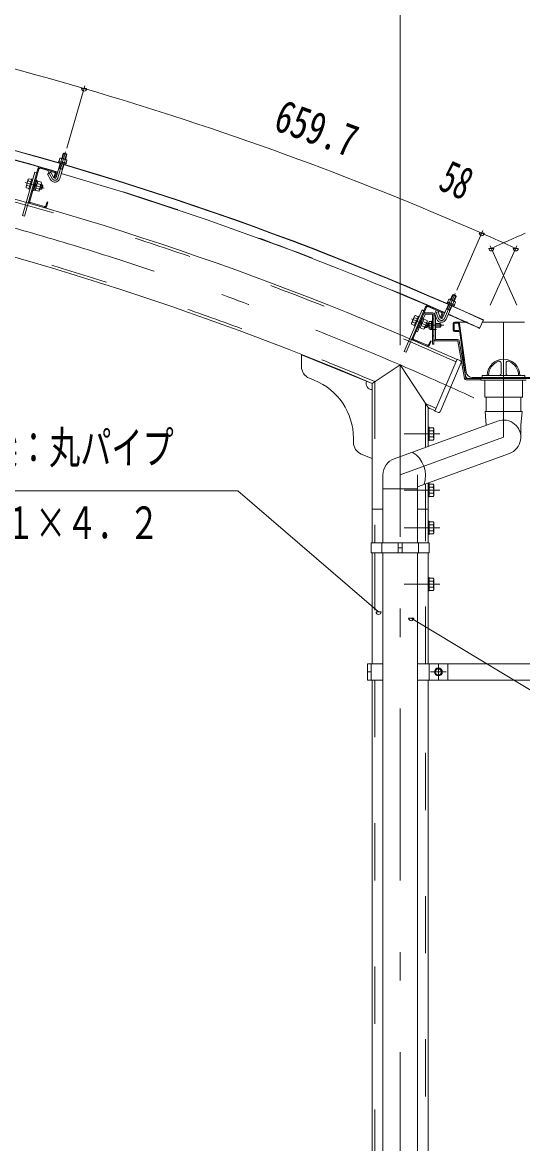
# Model space of a CAD drawing. Units: millimetres, scale not verified. Extents: x -31545 to 31552, y -14700 to 14700.
# Drawn here: x 18690 to 21484, y 5198 to 11462 of the extents above; entities that cross this region are included whole.
import ezdxf
from ezdxf.enums import TextEntityAlignment as Align

# ---------------------------------------------------------------- set-up
doc = ezdxf.new("R2010")
doc.units = ezdxf.units.MM
doc.header["$LTSCALE"] = 80
doc.linetypes.add('USER2', pattern=[10, 4, -6])
doc.linetypes.add('USER3', pattern=[24, 12, -5, 2, -5])
for name, color, linetype, lineweight in [('0-6_2-02BOLD', 7, 'Continuous', 18), ('0-7_2-12HIDDEN', 3, 'USER2', 18), ('0-8_2-22CENTER', 3, 'USER3', 18), ('0-9_2-42THIN', 4, 'Continuous', 18), ('0-A_2-52DIM', 3, 'Continuous', 18)]:
    doc.layers.add(name, color=color, linetype=linetype, lineweight=lineweight)
doc.styles.add('ＭＳ ゴシック', font='')
doc.styles.get('ＭＳ ゴシック').set_extended_font_data('MS Gothic')

msp = doc.modelspace()

# ---------------------------------------------------------------- linework, layer by layer
at = {"layer": '0-6_2-02BOLD'}
for p, q in [((18909.34, 10701.57), (18917.35, 10728.94)), ((18937.5, 10723.05), (18917.35, 10728.94)), ((18929.49, 10695.67), (18937.5, 10723.05)), ((18790.14, 10651.84), (18869.58, 10629.19)), ((18878.27, 10595.34), (18900.88, 10672.68)), ((18893.51, 10687.97), (18892.03, 10682.92)), ((18892.03, 10682.92), (18934.02, 10670.65)), ((18893.63, 10682.46), (18892.06, 10677.08)), ((18892.06, 10677.08), (18930.85, 10665.74)), ((18893.51, 10687.97), (18935.5, 10675.68)), ((18898.42, 10589.45), (18921.04, 10666.78)), ((18902.96, 10703.44), (18935.87, 10693.81)), ((18909.22, 10699.76), (18904.8, 10684.66)), ((18928.61, 10694.09), (18924.2, 10678.99)), ((18932.43, 10671.11), (18930.85, 10665.74)), ((18938.31, 10691.25), (18933.9, 10676.15)), ((18935.5, 10675.68), (18934.02, 10670.65)), ((18935.87, 10693.81), (18938.31, 10691.25)), ((18759, 10624.32), (18689.92, 10381.98)), ((18776.3, 10644.14), (18700.69, 10378.9)), ((18721.96, 10585.02), (18725.46, 10588.41)), ((18725.46, 10588.41), (18741.63, 10583.8)), ((18742.59, 10587.15), (18726.27, 10529.93)), ((18781.68, 10642.6), (18730.26, 10462.19)), ((18742.59, 10587.15), (18747.97, 10585.61)), ((18769.78, 10621.25), (18759, 10624.32)), ((18788.61, 10646.45), (18868.04, 10623.81)), ((18848.6, 10624.63), (18830.18, 10614.55)), ((18846.99, 10583.85), (18830.18, 10614.55)), ((18865.41, 10593.93), (18848.6, 10624.63)), ((18871.89, 10616.89), (18865.36, 10594)), ((18865.36, 10594), (18870.75, 10592.46)), ((18877.28, 10615.35), (18870.75, 10592.46)), ((18893.64, 10647.91), (18913.8, 10642.02)), ((18714.66, 10550.52), (18730.83, 10545.91)), ((18721.86, 10575.78), (18738.03, 10571.17)), ((18726.27, 10529.93), (18731.66, 10528.39)), ((18753.88, 10524.61), (18760.61, 10522.69)), ((18768.09, 10548.94), (18759.44, 10544.13)), ((18775.57, 10575.2), (18760.61, 10522.69)), ((18761.36, 10550.86), (18770.01, 10555.68)), ((18769.51, 10579.47), (18764.13, 10581.01)), ((18784.03, 10530.74), (18764.49, 10536.31)), ((18768.84, 10577.11), (18775.57, 10575.2)), ((18791.23, 10556), (18771.69, 10561.57)), ((18794.82, 10568.64), (18775.29, 10574.2)), ((18792.86, 10527.32), (18786.13, 10529.24)), ((18800.54, 10554.25), (18792.86, 10527.32)), ((18799.35, 10530.93), (18792.86, 10527.32)), ((18800.54, 10554.25), (18793.8, 10556.17)), ((18796.01, 10563.91), (18794.82, 10568.64)), ((18799.35, 10530.93), (18804.15, 10547.76)), ((18800.54, 10554.25), (18804.15, 10547.76)), ((18732.57, 10449.88), (18812.01, 10427.24)), ((18734.11, 10455.27), (18813.54, 10432.62)), ((18826.98, 10459.36), (18820.46, 10436.48)), ((18832.37, 10457.83), (18825.85, 10434.94)), ((18826.98, 10459.36), (18832.37, 10457.83)), ((18689.92, 10381.98), (18700.69, 10378.9)), ((21063.94, 9901.23), (21061.83, 9896.42)), ((21063.94, 9901.23), (21104.01, 9883.65)), ((21071.79, 9914.97), (21065.47, 9900.56)), ((21075.3, 9915.36), (21071.79, 9914.97)), ((21081.05, 9910.91), (21074.73, 9896.5)), ((21081.39, 9912.69), (21092.85, 9938.81)), ((21112.08, 9930.37), (21092.85, 9938.81)), ((21099.55, 9902.79), (21093.23, 9888.38)), ((20942.08, 9872.82), (20833.01, 9619.51)), ((20947.22, 9870.61), (20873.04, 9698.3)), ((20940.89, 9839.85), (20977.73, 9839.85)), ((20954.58, 9873.54), (21030.45, 9840.88)), ((20956.8, 9878.68), (21032.66, 9846.02)), ((21004.43, 9803.95), (20991.7, 9836.56)), ((21036.92, 9811.32), (21069.3, 9885.12)), ((21056.16, 9802.89), (21088.53, 9876.68)), ((21058.93, 9861.49), (21078.16, 9853.05)), ((21063.36, 9895.75), (21061.12, 9890.62)), ((21061.12, 9890.62), (21098.13, 9874.39)), ((21061.83, 9896.42), (21101.9, 9878.85)), ((21100.37, 9879.52), (21098.13, 9874.39)), ((21104.01, 9883.65), (21101.9, 9878.85)), ((20868.92, 9787.9), (20884.36, 9781.25)), ((20901.32, 9820.64), (20877.79, 9765.99)), ((20879.31, 9812.03), (20894.75, 9805.38)), ((20880.6, 9821.18), (20884.5, 9824.09)), ((20884.5, 9824.09), (20899.94, 9817.45)), ((20901.32, 9820.64), (20906.46, 9818.43)), ((20932.5, 9804.55), (20910.9, 9754.4)), ((20921.7, 9779.47), (20912.5, 9775.81)), ((20915.27, 9782.24), (20924.47, 9785.91)), ((20927.04, 9809.57), (20921.89, 9811.78)), ((20926.07, 9807.32), (20932.5, 9804.55)), ((20945.55, 9783.5), (20926.9, 9791.54)), ((20938.64, 9830.32), (20928.32, 9806.35)), ((20951.31, 9790.73), (20933.88, 9750.23)), ((20940.89, 9831.8), (20977.73, 9831.8)), ((20954.57, 9780.57), (20943.49, 9754.85)), ((20954.57, 9780.57), (20948.13, 9783.34)), ((20950.39, 9757.6), (20957.31, 9773.67)), ((20954.57, 9780.57), (20957.31, 9773.67)), ((20960.58, 9787), (20962.35, 9790.05)), ((20962.35, 9790.05), (20974.58, 9790.05)), ((20962.35, 9779.95), (20974.58, 9779.95)), ((20974.58, 9791.72), (20974.58, 9747.97)), ((20974.58, 9791.72), (20980.18, 9791.72)), ((20980.18, 9829.35), (20980.18, 9664.85)), ((20988.23, 9664.85), (20988.23, 9829.35)), ((20996.28, 9822.35), (20988.23, 9822.35)), ((20996.28, 9692.97), (20996.28, 9822.35)), ((21023.58, 9780.35), (20996.28, 9780.35)), ((21023.58, 9780.34), (21027.08, 9776.85)), ((21023.58, 9780.34), (21023.58, 9759.35)), ((21033.38, 9833.52), (21023.97, 9811.66)), ((21023.97, 9811.66), (21029.1, 9809.44)), ((21027.08, 9762.85), (21027.08, 9776.85)), ((21038.52, 9831.3), (21029.1, 9809.44)), ((21095.49, 9743.72), (21095.49, 9778.72)), ((21100.74, 9743.72), (21100.74, 9778.72)), ((21164.62, 9787.47), (21104.24, 9787.47)), ((21122.83, 9782.22), (21104.24, 9782.22)), ((21130.97, 9744.19), (21126.3, 9779.19)), ((21167.78, 9508.09), (21131.5, 9779.88)), ((21265.02, 9799.92), (21243.39, 9752.09)), ((21259.39, 9787.47), (21495.1, 9787.47)), ((20877.79, 9765.99), (20882.93, 9763.78)), ((20889.37, 9736.24), (20896.76, 9733.05)), ((20906.73, 9756.2), (20896.76, 9733.05)), ((20904.48, 9757.17), (20910.9, 9754.4)), ((20929.97, 9747.31), (20911.32, 9755.34)), ((20935.17, 9759.38), (20916.51, 9767.41)), ((20933.88, 9750.23), (20929.97, 9747.31)), ((20943.49, 9754.85), (20937.06, 9757.62)), ((20950.39, 9757.6), (20943.49, 9754.85)), ((20962.35, 9759.74), (20974.58, 9759.74)), ((20974.58, 9747.97), (20980.18, 9747.97)), ((21127.5, 9740.22), (21104.24, 9740.22)), ((21104.24, 9734.97), (21129.14, 9734.97)), ((21165.21, 9487.66), (21132.61, 9731.93)), ((20873.75, 9685.8), (20949.62, 9653.14)), ((20875.96, 9690.95), (20951.83, 9658.28)), ((20968.6, 9683.07), (20959.19, 9661.21)), ((20973.74, 9680.85), (20964.34, 9658.99)), ((20968.6, 9683.07), (20973.74, 9680.85)), ((20988.23, 9664.85), (20980.18, 9664.85)), ((20998.73, 9690.52), (21120.57, 9690.52)), ((20998.73, 9682.47), (21120.57, 9682.47)), ((21159.06, 9472.52), (21122.29, 9681.03)), ((21130.22, 9682.42), (21166.99, 9473.92)), ((20248.61, 9604.7), (20643.81, 9444.93)), ((20248.61, 9604.7), (20248.61, 9538.65)), ((20799.74, 9547.9), (20643.81, 9444.93)), ((20955.66, 9309.27), (20799.74, 9547.9)), ((21118.31, 9579.82), (20993.78, 9290.48)), ((21141.26, 9562.32), (21022.27, 9285.84)), ((21118.31, 9579.82), (21137.6, 9571.52)), ((21363.24, 9499.42), (21363.24, 9558.21)), ((21391.24, 9499.42), (21391.24, 9558.21)), ((20292.38, 9473.76), (20320, 9462.59)), ((21168.71, 9472.47), (21585.77, 9472.47)), ((21168.71, 9464.42), (21251.24, 9464.42)), ((21202.47, 9477.72), (21552.01, 9477.72)), ((21251.24, 9472.47), (21251.24, 9461.97)), ((21251.24, 9461.97), (21503.24, 9461.97)), ((21258.25, 9488.92), (21258.25, 9478.42)), ((21272.25, 9461.97), (21272.25, 9367.47)), ((21482.24, 9461.97), (21482.24, 9367.47)), ((20643.81, 9444.93), (20643.81, 8553.9)), ((21272.25, 9367.47), (21482.24, 9367.47)), ((21280.98, 9367.47), (21280.98, 9288.31)), ((21473.49, 9367.47), (21473.49, 9288.31)), ((20955.66, 9309.27), (20955.66, 9092.88)), ((20993.78, 9290.48), (21013.07, 9282.18)), ((21273.98, 9288.31), (21280.99, 9211.31)), ((21273.98, 9288.31), (21480.49, 9288.31)), ((21473.49, 9211.34), (21480.49, 9288.31)), ((20766.82, 9024.14), (21344.33, 9234.36)), ((21473.49, 9143.91), (21473.49, 9211.34)), ((20962.67, 9199.65), (20955.66, 9199.65)), ((20962.67, 9199.65), (20962.67, 9126.15)), ((20984, 9197.26), (20962.67, 9197.26)), ((20984, 9180.08), (20962.67, 9180.08)), ((20984, 9145.72), (20962.67, 9145.72)), ((20987.17, 9191.78), (20984, 9197.26)), ((20538.82, 9138.1), (20538.82, 9114.58)), ((20962.67, 9126.15), (20955.66, 9126.15)), ((20582.58, 9049.69), (20643.81, 9024.93)), ((20895.98, 8866.34), (21410.17, 9053.47)), ((20703.49, 8553.91), (20703.49, 8933.7)), ((20895.98, 8933.7), (20895.98, 8553.91)), ((20703.47, 8855.13), (20895.98, 8855.13)), ((20955.66, 8888.06), (20955.66, 8553.9)), ((20962.67, 8884.65), (20955.66, 8884.65)), ((20962.67, 8884.65), (20962.67, 8811.15)), ((20984, 8865.08), (20962.67, 8865.08)), ((20962.67, 8811.15), (20955.66, 8811.15)), ((20984, 8830.73), (20962.67, 8830.73)), ((20643.81, 8742.9), (20703.49, 8742.9)), ((20895.98, 8742.9), (20955.66, 8742.9)), ((20984, 8672.26), (20962.67, 8672.26)), ((20984, 8655.08), (20962.67, 8655.08)), ((20987.17, 8666.78), (20984, 8672.26)), ((20987.17, 8609.03), (20987.17, 8666.78)), ((20962.67, 8601.15), (20955.66, 8601.15)), ((20984, 8620.73), (20962.67, 8620.73)), ((20638.22, 8553.9), (20638.22, 8497.9)), ((20697.88, 8553.9), (20697.88, 8497.9)), ((20789.07, 8553.9), (20789.07, 8497.9)), ((20789.07, 8525.9), (20810.42, 8525.9)), ((20810.42, 8553.9), (20810.42, 8497.9)), ((20901.57, 8553.9), (20901.57, 8497.9)), ((20638.22, 8497.9), (20961.27, 8497.9)), ((20643.81, 8497.9), (20643.81, 7878.4)), ((20703.49, 8497.9), (20703.49, 2260.9)), ((20896.01, 2260.9), (20896.01, 8497.9)), ((20955.66, 7878.4), (20955.66, 8497.9)), ((20984, 8357.26), (20962.67, 8357.26)), ((20984, 8340.08), (20962.67, 8340.08)), ((20987.17, 8351.78), (20984, 8357.26)), ((20987.17, 8294.03), (20987.17, 8351.78)), ((20962.67, 8286.15), (20955.66, 8286.15)), ((20984, 8305.73), (20962.67, 8305.73)), ((20616.88, 7878.4), (20703.48, 7878.4)), ((20616.88, 7832.91), (20638.23, 7832.91)), ((20638.23, 7878.4), (20638.23, 7787.41)), ((22137.6, 7878.4), (20896.01, 7878.4)), ((20961.27, 7878.4), (20961.27, 7787.41)), ((20995.84, 7843.01), (21013.33, 7853.12)), ((20995.84, 7843.01), (20995.84, 7822.81)), ((21013.33, 7853.12), (21030.84, 7843.01)), ((21030.84, 7843.01), (21030.84, 7822.81)), ((21066.27, 7878.4), (21066.27, 7787.41)), ((20643.81, 7787.41), (20643.81, 2260.9)), ((20955.66, 2260.9), (20955.66, 7787.41))]:
    msp.add_line(p, q, dxfattribs=at)
for points in [[(18937.5, 10723.05), (18935.13, 10727.39), (18921.69, 10731.33), (18917.35, 10728.94)], [(18902.96, 10703.44), (18899.52, 10702.6), (18895.11, 10687.5)], [(18721.96, 10585.02), (18709.87, 10542.61), (18711.06, 10537.89), (18727.23, 10533.28)], [(18769.51, 10579.47), (18753.2, 10522.25), (18747.81, 10523.79)], [(18796.01, 10563.91), (18783.92, 10521.5), (18780.42, 10518.11), (18760.89, 10523.68)], [(21075.3, 9915.36), (21106.71, 9901.58), (21108.8, 9898.73), (21102.48, 9884.33)], [(21100.62, 9904.25), (21112.08, 9930.37), (21110.28, 9934.98), (21097.46, 9940.61), (21092.85, 9938.81)], [(20932.67, 9850.97), (20922.38, 9855.4), (20822.73, 9623.93), (20833.01, 9619.51)], [(21023.99, 9811.59), (21011.27, 9844.19), (20991.7, 9836.56)], [(20880.6, 9821.18), (20863.16, 9780.67), (20863.72, 9775.84), (20879.17, 9769.18)], [(20927.04, 9809.57), (20903.51, 9754.92), (20898.36, 9757.13)], [(20951.31, 9790.73), (20950.75, 9795.57), (20932.09, 9803.6)], [(20960.58, 9787), (20960.58, 9752.7), (20962.35, 9749.64), (20974.58, 9749.64)], [(21027.08, 9762.85), (21023.58, 9759.35), (20996.28, 9759.35)], [(21258.25, 9488.92), (21496.24, 9488.92), (21496.24, 9478.42)], [(20987.17, 9191.78), (20987.17, 9134.03), (20984, 9128.55), (20962.67, 9128.55)], [(20987.17, 8876.78), (20984, 8882.26), (20962.67, 8882.26)], [(20987.17, 8876.78), (20987.17, 8819.03), (20984, 8813.55), (20962.67, 8813.55)], [(20962.67, 8601.15), (20962.67, 8674.65), (20955.66, 8674.65)], [(20987.17, 8609.03), (20984, 8603.55), (20962.67, 8603.55)], [(20638.22, 8553.9), (20961.27, 8553.9), (20961.27, 8497.9)], [(20962.67, 8286.15), (20962.67, 8359.65), (20955.66, 8359.65)], [(20987.17, 8294.03), (20984, 8288.55), (20962.67, 8288.55)], [(20616.88, 7878.4), (20616.88, 7787.41), (20703.48, 7787.41)], [(22137.6, 7878.4), (22137.6, 7787.41), (20896.01, 7787.41)], [(20995.84, 7822.81), (21013.33, 7812.69), (21030.84, 7822.81)]]:
    msp.add_lwpolyline(points, dxfattribs=at)
for radius in [21.88, 17.15]:
    msp.add_circle((21013.33, 7832.91), radius, dxfattribs=at)
for centre, radius, start, end in [((13881.43, -6526.52), 17916.67, 65.66528, 89.30167), ((13881.43, -6526.52), 17918.42, 65.66528, 89.30167), ((13881.43, -6526.52), 17655.92, 65.80466, 88.854), ((13881.43, -6526.52), 17865.92, 73.73062, 81.04594), ((13881.43, -6526.52), 17344.08, 67.05199, 88.16655), ((18787.07, 10641.07), 11.2, 74.08865, 164.08865), ((18902.59, 10695.09), 8.11, 35.1655, 73.69695), ((18911.05, 10670.03), 29.79, 53.86781, 93.52827), ((18931.69, 10686.59), 8.11, 73.69695, 112.24318), ((18787.07, 10641.07), 5.6, 74.08865, 164.08865), ((18871.55, 10597.29), 28, 208.69695, 343.72301), ((18871.55, 10597.29), 7, 208.69695, 343.74908), ((18866.51, 10618.42), 5.6, 344.08865, 74.08865), ((18866.51, 10618.42), 11.2, 344.08865, 74.08865), ((13881.43, -6526.52), 17865.92, 66.34795, 73.66327), ((18720.2, 10542.11), 10.07, 123.36183, 164.08865), ((18751.13, 10553.78), 36.61, 143.06325, 185.11406), ((18731, 10580.01), 10.07, 164.08865, 204.81548), ((18754.76, 10552.74), 36.61, 323.06325, 5.11406), ((18774.88, 10526.51), 10.07, 344.08865, 24.81548), ((18785.69, 10564.41), 10.07, 303.36183, 344.08865), ((18735.64, 10460.66), 11.2, 164.08865, 254.08865), ((18735.64, 10460.66), 5.6, 164.08865, 254.08865), ((18815.08, 10438.01), 11.2, 254.08865, 344.08865), ((18815.08, 10438.01), 5.6, 254.08865, 344.08865), ((21073.86, 9907.13), 8.11, 27.78282, 66.31427), ((21079.04, 9881.19), 29.79, 46.48515, 86.1456), ((21101.63, 9894.96), 8.11, 66.31427, 104.8605), ((20940.89, 9829.35), 10.5, 90, 156.70663), ((20952.36, 9868.4), 11.2, 66.70598, 156.70598), ((20952.36, 9868.4), 5.6, 66.70598, 156.70598), ((20977.73, 9829.35), 10.5, 0, 90), ((21028.23, 9835.73), 5.6, 336.70598, 66.70598), ((21028.23, 9835.73), 11.2, 336.70598, 66.70598), ((20873.33, 9778.85), 10.07, 115.97916, 156.70598), ((20905.5, 9786.45), 36.61, 135.68057, 177.73138), ((20888.91, 9815.04), 10.07, 156.70598, 197.4328), ((20908.97, 9784.96), 36.61, 315.68057, 357.73138), ((20940.89, 9829.35), 2.45, 90, 156.7186), ((20941.14, 9792.55), 10.07, 295.97916, 336.70598), ((20990.37, 9769.85), 29.79, 160.16866, 199.8291), ((20968.7, 9785), 8.11, 180, 218.53142), ((20977.73, 9829.35), 2.45, 0, 90), ((21030.52, 9814.13), 28, 201.31427, 336.34033), ((21030.52, 9814.13), 7, 201.31427, 336.36641), ((13881.43, -6526.52), 17865.92, 65.66528, 66.28061), ((21104.24, 9778.72), 8.75, 90, 180), ((21104.24, 9778.72), 3.5, 90, 180), ((21122.83, 9778.72), 8.75, 7.60199, 90), ((21122.83, 9778.72), 3.5, 7.60419, 90), ((20925.56, 9756.36), 10.07, 336.70598, 17.4328), ((20968.69, 9754.69), 8.11, 141.45375, 180), ((21104.24, 9743.72), 8.75, 180, 270), ((21104.24, 9743.72), 3.5, 180, 270), ((21127.5, 9743.72), 3.5, 270, 7.60158), ((21129.14, 9731.47), 3.5, 7.60419, 90), ((20878.18, 9696.09), 11.2, 156.70598, 246.70598), ((20878.18, 9696.09), 5.6, 156.70598, 246.70598), ((20954.05, 9663.42), 11.2, 246.70598, 336.70598), ((20954.05, 9663.42), 5.6, 246.70598, 336.70598), ((20998.73, 9692.97), 10.5, 180, 270), ((20998.73, 9692.97), 2.45, 180, 270), ((21120.57, 9680.72), 9.8, 10.00009, 90), ((21120.57, 9680.72), 1.75, 10.00024, 90), ((20318.61, 9538.65), 70, 180, 247.98738), ((21134.83, 9565.09), 7, 336.71333, 66.71333), ((21377.24, 9488.92), 91, 0, 180), ((21377.24, 9488.92), 84, 109.47118, 180), ((21352.74, 9558.21), 10.5, 0, 109.47488), ((21401.74, 9558.21), 10.5, 70.52512, 180), ((21377.24, 9488.92), 84, 0, 70.52882), ((20188.81, 9138.1), 350, 0, 67.98738), ((21168.71, 9474.22), 9.8, 189.99997, 270), ((21182.56, 9489.97), 17.5, 187.60313, 270), ((21168.71, 9474.22), 1.75, 190.00024, 270), ((21202.47, 9512.72), 35, 187.60286, 270), ((21352.74, 9499.42), 10.5, 270, 0), ((21401.74, 9499.42), 10.5, 180, 270), ((20643.81, 9444.93), 35, 157.98738, 270), ((13881.43, -6526.52), 17344.08, 65.78831, 65.92853), ((21015.84, 9288.61), 7, 246.71333, 336.71333), ((21377.25, 9143.91), 96.25, 289.99896, 110.00061), ((20973.92, 9188.67), 13.24, 319.57169, 0), ((20973.92, 9137.13), 13.24, 0, 40.43115), ((20938.94, 9162.9), 48.23, 339.1357, 20.8643), ((20608.82, 9114.58), 70, 180, 247.98738), ((20799.75, 8933.7), 96.25, 110.0018, 180), ((20786.45, 8928.88), 154.95, 341.60916, 58.39587), ((20973.92, 8873.67), 13.24, 319.57169, 0), ((20938.94, 8847.9), 48.23, 339.1357, 20.8643), ((20973.92, 8822.14), 13.24, 0, 40.43115), ((20973.92, 8663.67), 13.24, 319.56883, 0), ((20938.94, 8637.9), 48.23, 339.13568, 20.86429), ((20973.92, 8612.13), 13.24, 0, 40.4283), ((20973.92, 8348.67), 13.24, 319.56883, 0), ((20938.94, 8322.9), 48.23, 339.13568, 20.86429), ((20973.92, 8297.14), 13.24, 0, 40.4283)]:
    msp.add_arc(centre, radius, start, end, dxfattribs=at)
at = {"layer": '0-7_2-12HIDDEN'}
for p, q in [((20988.23, 9804.85), (20980.18, 9804.85)), ((20988.23, 9710.35), (20980.18, 9710.35)), ((20658.51, 9454.66), (20658.51, 8553.9)), ((20940.96, 9331.92), (20940.96, 9087.53)), ((20940.96, 8882.72), (20940.96, 8553.9)), ((20658.51, 8497.9), (20658.51, 7878.4)), ((20940.96, 7878.4), (20940.96, 8497.9)), ((20658.51, 7787.41), (20658.51, 2260.9)), ((20940.96, 2260.9), (20940.96, 7787.41))]:
    msp.add_line(p, q, dxfattribs=at)
for radius, start, end in [(17641.22, 65.80389, 88.854), (17867.67, 73.73062, 81.04594), (17358.77, 67.01984, 88.21622), (17867.67, 66.34795, 73.66328), (17867.67, 65.66528, 66.28061), (17358.77, 65.78909, 66.00333)]:
    msp.add_arc((13881.43, -6526.52), radius, start, end, dxfattribs=at)
at = {"layer": '0-8_2-22CENTER'}
for p, q in [((18931.11, 10738.6), (18888.34, 10592.38)), ((18834.35, 10628.8), (18856.19, 10588.89)), ((18811.84, 10536.47), (18705.82, 10566.69)), ((21107.74, 9946.61), (21046.54, 9807.1)), ((20997.67, 9850.16), (21014.21, 9807.77)), ((20862.23, 9805.08), (20963.49, 9761.48)), ((21377.24, 9786.67), (21377.24, 9143.91)), ((21044.58, 9769.85), (20943.08, 9769.85)), ((21002.23, 9745.35), (20966.18, 9745.35)), ((20799.74, 9547.9), (20799.74, -1281.07)), ((21022.17, 9162.9), (20822.67, 9162.9)), ((20799.75, 8933.7), (21377.24, 9143.91)), ((21022.17, 8847.9), (20822.67, 8847.9)), ((21022.17, 8637.9), (20822.67, 8637.9)), ((21022.17, 8322.9), (20822.67, 8322.9)), ((20969.58, 7832.91), (21057.09, 7832.91)), ((21013.33, 7876.65), (21013.33, 7789.16))]:
    msp.add_line(p, q, dxfattribs=at)
for centre, radius, start, end in [((13881.43, -6526.52), 17500, 65.24121, 90), ((18871.55, 10597.29), 17.5, 208.69695, 343.69695), ((21030.52, 9814.13), 17.5, 201.31427, 336.31427)]:
    msp.add_arc(centre, radius, start, end, dxfattribs=at)
at = {"layer": '0-9_2-42THIN'}
for p, q in [((18912.03, 10700.78), (18920.81, 10730.85)), ((18926.8, 10696.46), (18935.6, 10726.52)), ((18911.11, 10642.8), (18918.35, 10667.57)), ((18912.44, 10637.36), (18911.11, 10642.8)), ((18787.09, 10532.61), (18797.19, 10529.73)), ((18792.85, 10552.8), (18802.95, 10549.92)), ((21083.96, 9911.56), (21096.54, 9940.24)), ((21098.06, 9905.38), (21110.64, 9934.06)), ((21075.6, 9854.18), (21085.97, 9877.81)), ((21076.22, 9848.61), (21075.6, 9854.18)), ((20946.75, 9780.12), (20956.39, 9775.97)), ((21025.68, 9778.25), (20996.28, 9778.25)), ((20938.45, 9760.83), (20948.09, 9756.68)), ((21025.68, 9761.45), (20996.28, 9761.45))]:
    msp.add_line(p, q, dxfattribs=at)
for points in [[(18892.28, 10643.26), (18896.33, 10647.13), (18903.57, 10671.89)], [(21056.98, 9857.05), (21061.5, 9860.37), (21071.87, 9883.99)]]:
    msp.add_lwpolyline(points, dxfattribs=at)
at = {"layer": '0-A_2-52DIM'}
for p, q in [((20799.74, 9657.93), (20799.74, 12365.45)), ((19039.11, 11107.86), (18936.86, 10758.29)), ((19048.48, 11092.03), (19020.48, 11092.03)), ((21115.98, 9965.4), (21262.29, 10298.93)), ((21269.67, 10283.83), (21241.67, 10283.83)), ((21302.09, 10214.25), (21452.17, 9882.4)), ((21452.39, 10214.25), (21302.32, 9882.4)), ((21322.89, 10199.23), (21294.89, 10199.23)), ((21459.6, 10199.23), (21431.6, 10199.23)), ((17932.34, 8845.48), (19892.34, 8845.48)), ((19892.34, 8845.48), (20679.3, 8167.82)), ((20693.3, 8167.82), (20665.3, 8167.82)), ((20875.2, 8133), (20847.2, 8133)), ((22692.6, 7026.09), (20861.2, 8133))]:
    msp.add_line(p, q, dxfattribs=at)
for centre, radius, start, end in [((13881.41, -6526.64), 18356.79, 73.69698, 81.07959), ((19034.48, 11092.03), 14, 180, 0), ((13881.45, -6526.48), 18356.62, 66.31429, 73.69698), ((21255.67, 10283.83), 14, 180, 0), ((13880.49, -6528.68), 18359.03, 65.66539, 66.31429), ((28874, -6528.68), 18359.03, 113.68571, 114.33461), ((21308.89, 10199.23), 14, 180, 0), ((21445.6, 10199.23), 14, 180, 0), ((20679.3, 8167.82), 14, 180, 0), ((20861.2, 8133), 14, 180, 0)]:
    msp.add_arc(centre, radius, start, end, dxfattribs=at)

# ---------------------------------------------------------------- texts
at = {"layer": '0-A_2-52DIM', "color": 7, "style": 'ＭＳ ゴシック'}
for s, rotation, width, p in [('659.7', 340.006, 0.75, (20065.22, 10813.38)), ('58', 335.989, 0.65, (20982.41, 10482.18))]:
    msp.add_text(s, height=182.3, rotation=rotation, dxfattribs=dict(at, width=width)).set_placement(p, align=Align.BOTTOM_LEFT)
at = {"layer": '0-A_2-52DIM', "color": 7, "style": 'ＭＳ ゴシック', "width": 0.7}
for s, p in [('柱・梁：丸パイプ', (18142.34, 8940.36)), ('φ８９．１×４．２', (17932.34, 8520.35))]:
    msp.add_text(s, height=182.3, dxfattribs=at).set_placement(p, align=Align.BOTTOM_LEFT)

doc.saveas('drawing.dxf')
